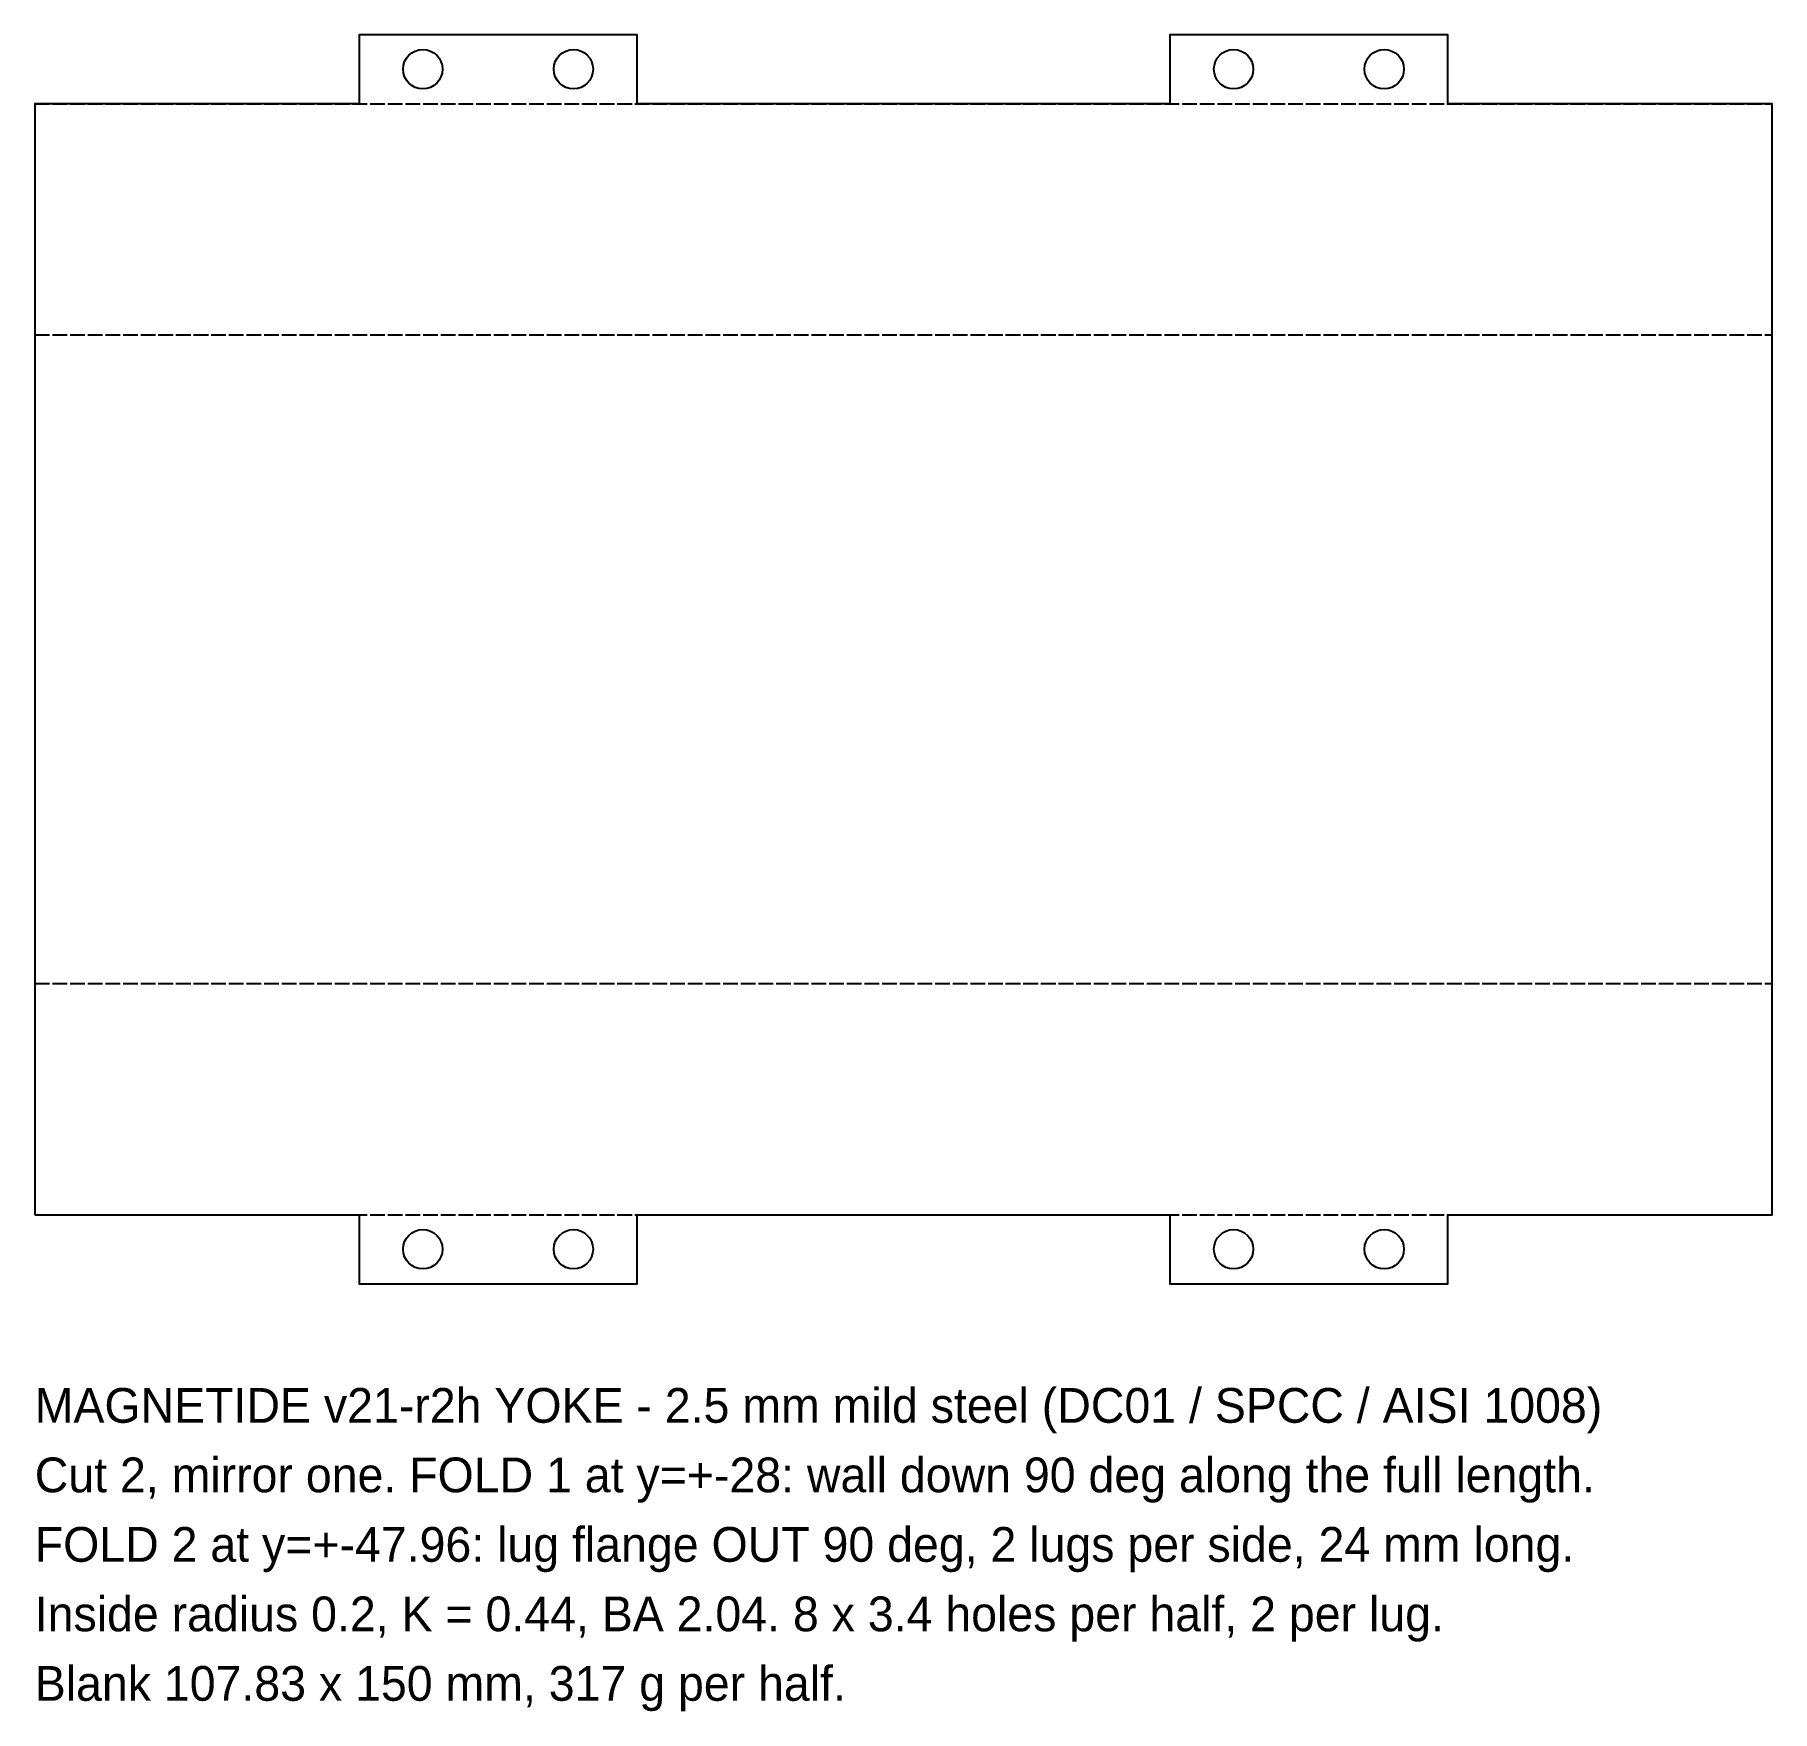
# Model space of a CAD drawing. Header units: millimetres. Extents: x 0 to 150, y -91 to 54.
import ezdxf

# ---------------------------------------------------------------- set-up
doc = ezdxf.new("R2010")
doc.units = ezdxf.units.MM
doc.linetypes.add('DASHED', pattern=[1.524, 1.27, -0.254])
for name, color, linetype in [('CUT', 1, 'CONTINUOUS'), ('FOLD', 5, 'DASHED'), ('NOTES', 3, 'CONTINUOUS')]:
    doc.layers.add(name, color=color, linetype=linetype)

msp = doc.modelspace()

# ---------------------------------------------------------------- linework, layer by layer
at = {"layer": 'CUT'}
msp.add_lwpolyline([(0, -47.958), (28, -47.958), (28, -53.916), (52, -53.916), (52, -47.958), (98, -47.958), (98, -53.916), (122, -53.916), (122, -47.958), (150, -47.958), (150, 47.958), (122, 47.958), (122, 53.916), (98, 53.916), (98, 47.958), (52, 47.958), (52, 53.916), (28, 53.916), (28, 47.958), (0, 47.958)], close=True, dxfattribs=at)
for centre in [(33.5, 50.937), (46.5, 50.937), (103.5, 50.937), (116.5, 50.937), (33.5, -50.937), (46.5, -50.937), (103.5, -50.937), (116.5, -50.937)]:
    msp.add_circle(centre, 1.7, dxfattribs=at)
at = {"layer": 'FOLD'}
for p, q in [((0, 47.958), (150, 47.958)), ((0, 28), (150, 28)), ((0, -28), (150, -28)), ((0, -47.958), (150, -47.958))]:
    msp.add_line(p, q, dxfattribs=at)

# ---------------------------------------------------------------- texts
at = {"layer": 'NOTES'}
for s, p in [('MAGNETIDE v21-r2h YOKE - 2.5 mm mild steel (DC01 / SPCC / AISI 1008)', (0, -65.916)), ('Cut 2, mirror one. FOLD 1 at y=+-28: wall down 90 deg along the full length.', (0, -71.916)), ('FOLD 2 at y=+-47.96: lug flange OUT 90 deg, 2 lugs per side, 24 mm long.', (0, -77.916)), ('Inside radius 0.2, K = 0.44, BA 2.04. 8 x 3.4 holes per half, 2 per lug.', (0, -83.916)), ('Blank 107.83 x 150 mm, 317 g per half.', (0, -89.916))]:
    msp.add_text(s, height=3, dxfattribs=at).set_placement(p)

doc.saveas('drawing.dxf')
